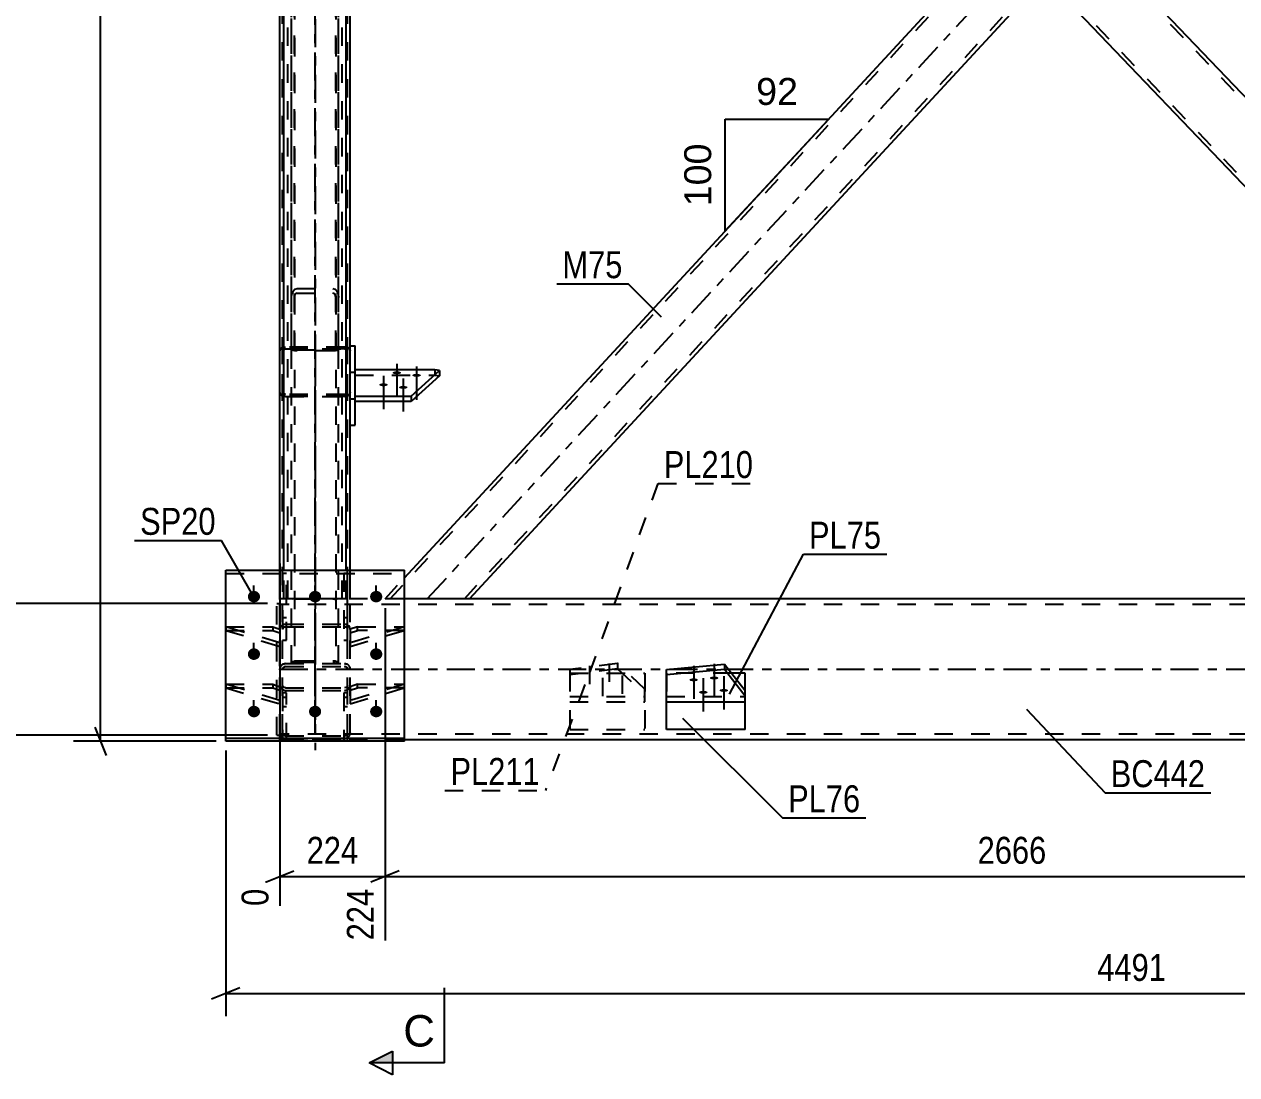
# Model space of a CAD drawing. Header units: millimetres. Extents: x 0 to 1189, y 0 to 841.
# Drawn here: x 138.3 to 267.2, y 274.3 to 386 of the extents above; entities that cross this region are included whole.
import ezdxf

# ---------------------------------------------------------------- set-up
doc = ezdxf.new("R2010")
doc.units = ezdxf.units.MM
doc.linetypes.add('DXK_LINE_DOT2', pattern=[3.9198, 1.9599, -1.9599])
doc.linetypes.add('DXK_LINE_DOT3', pattern=[5.9187, 2.979, -0.9799, 0.9799, -0.9799])
doc.styles.add('Arial', font='arial.ttf', dxfattribs={"height": 0.2})
doc.styles.add('Arial Narrow', font='ARIALN.TTF', dxfattribs={"height": 0.2})

# ---------------------------------------------------------------- blocks, each defined once
blk = doc.blocks.new('Bolt-348435271-1713 - 1689')
at = {"linetype": 'Continuous'}
for points in [[(209.44, 316.45), (209.53, 316.45), (209.62, 316.44), (209.7, 316.42), (209.77, 316.4), (209.83, 316.37), (209.86, 316.34), (209.88, 316.31), (209.88, 316.28), (209.86, 316.25), (209.83, 316.22), (209.77, 316.19), (209.7, 316.17), (209.62, 316.16), (209.53, 316.15), (209.44, 316.14), (209.34, 316.15), (209.25, 316.16), (209.17, 316.17), (209.1, 316.19), (209.05, 316.22), (209.01, 316.25), (208.99, 316.28), (208.99, 316.31), (209.01, 316.34), (209.05, 316.37), (209.1, 316.4), (209.17, 316.42), (209.25, 316.44), (209.34, 316.45)], [(211.61, 316.65), (211.7, 316.64), (211.79, 316.63), (211.87, 316.62), (211.94, 316.6), (212, 316.57), (212.04, 316.54), (212.06, 316.51), (212.06, 316.48), (212.04, 316.45), (212, 316.42), (211.94, 316.39), (211.87, 316.37), (211.79, 316.35), (211.7, 316.34), (211.61, 316.34), (211.52, 316.34), (211.43, 316.35), (211.35, 316.37), (211.28, 316.39), (211.22, 316.42), (211.18, 316.45), (211.16, 316.48), (211.16, 316.51), (211.18, 316.54), (211.22, 316.57), (211.28, 316.6), (211.35, 316.62), (211.43, 316.63), (211.52, 316.64)], [(210.46, 315.13), (210.56, 315.12), (210.65, 315.11), (210.73, 315.1), (210.8, 315.08), (210.85, 315.05), (210.89, 315.02), (210.91, 314.99), (210.91, 314.96), (210.89, 314.93), (210.85, 314.9), (210.8, 314.87), (210.73, 314.85), (210.65, 314.83), (210.56, 314.82), (210.46, 314.82), (210.37, 314.82), (210.28, 314.83), (210.2, 314.85), (210.13, 314.87), (210.07, 314.9), (210.04, 314.93), (210.02, 314.96), (210.02, 314.99), (210.04, 315.02), (210.07, 315.05), (210.13, 315.08), (210.2, 315.1), (210.28, 315.11), (210.37, 315.12)], [(212.64, 315.33), (212.73, 315.32), (212.82, 315.31), (212.9, 315.3), (212.97, 315.28), (213.03, 315.25), (213.07, 315.22), (213.09, 315.19), (213.09, 315.16), (213.07, 315.12), (213.03, 315.1), (212.97, 315.07), (212.9, 315.05), (212.82, 315.03), (212.73, 315.02), (212.64, 315.02), (212.54, 315.02), (212.46, 315.03), (212.37, 315.05), (212.3, 315.07), (212.25, 315.1), (212.21, 315.12), (212.19, 315.16), (212.19, 315.19), (212.21, 315.22), (212.25, 315.25), (212.3, 315.28), (212.37, 315.3), (212.46, 315.31), (212.54, 315.32)]]:
    blk.add_hatch(color=1, dxfattribs=at).paths.add_polyline_path(points)
at = {"color": 1, "linetype": 'Continuous'}
for p, q in [((209.44, 317.8), (209.44, 314.28)), ((211.61, 318), (211.61, 314.47)), ((210.46, 316.48), (210.46, 312.95)), ((212.64, 316.68), (212.64, 313.15))]:
    blk.add_line(p, q, dxfattribs=at)
blk = doc.blocks.new('Part-348435271-2018 - 1689')
at = {"color": 2, "linetype": 'Continuous'}
for p, q in [((206.55, 317.39), (212.72, 317.96)), ((212.72, 317.39), (206.55, 316.83)), ((206.55, 313.96), (206.55, 317.39)), ((212.72, 317.96), (214.91, 315.15)), ((212.72, 317.96), (212.72, 317.39)), ((214.91, 314.58), (212.72, 317.39)), ((214.91, 313.96), (214.91, 315.15)), ((206.55, 313.96), (214.91, 313.96))]:
    blk.add_line(p, q, dxfattribs=at)
at = {"color": 7, "linetype": 'DXK_LINE_DOT2'}
blk.add_line((206.55, 314.52), (214.91, 314.52), dxfattribs=at)
blk = doc.blocks.new('Part-348435271-1697 - 1689')
at = {"color": 7, "linetype": 'DXK_LINE_DOT3'}
blk.add_line((169.18, 516.77), (169.18, 308.81), dxfattribs=at)
at = {"color": 7, "linetype": 'DXK_LINE_DOT2'}
for p, q in [((166.68, 318.02), (166.68, 509.99)), ((166.98, 509.99), (166.98, 318.02)), ((171.38, 509.99), (171.38, 318.02)), ((171.68, 318.02), (171.68, 509.99)), ((166.73, 324.89), (166.68, 324.85)), ((166.82, 324.92), (166.73, 324.89)), ((171.54, 324.92), (166.82, 324.92)), ((167.01, 324.87), (167.07, 324.89)), ((167.07, 324.89), (167.17, 324.9)), ((167.17, 324.9), (167.28, 324.91)), ((167.28, 324.91), (171.08, 324.91)), ((171.08, 324.91), (171.2, 324.9)), ((171.2, 324.9), (171.3, 324.89)), ((171.3, 324.89), (171.36, 324.87)), ((171.64, 324.89), (171.54, 324.92)), ((171.68, 324.85), (171.64, 324.89)), ((166.98, 324.85), (167.01, 324.87)), ((171.36, 324.87), (171.38, 324.85)), ((166.68, 318.03), (166.73, 318.15)), ((166.98, 318.02), (166.68, 318.02)), ((166.73, 318.15), (166.86, 318.24)), ((166.86, 318.24), (167.05, 318.31)), ((167.01, 318.09), (166.98, 318.03)), ((167.07, 318.14), (167.01, 318.09)), ((167.05, 318.31), (167.28, 318.33)), ((167.17, 318.17), (167.07, 318.14)), ((167.28, 318.18), (167.17, 318.17)), ((167.28, 318.33), (171.08, 318.33)), ((167.28, 318.18), (171.08, 318.18)), ((171.08, 318.33), (171.31, 318.31)), ((171.2, 318.17), (171.08, 318.18)), ((171.3, 318.14), (171.2, 318.17)), ((171.36, 318.09), (171.3, 318.14)), ((171.31, 318.31), (171.51, 318.24)), ((171.38, 318.03), (171.36, 318.09)), ((171.38, 318.02), (171.68, 318.02)), ((171.51, 318.24), (171.64, 318.15)), ((171.64, 318.15), (171.68, 318.03))]:
    blk.add_line(p, q, dxfattribs=at)
blk = doc.blocks.new('Part-348435271-1696 - 1689')
at = {"color": 7, "linetype": 'DXK_LINE_DOT2'}
for p, q in [((166.86, 413.9), (166.73, 413.71)), ((167.05, 414.03), (166.86, 413.9)), ((167.28, 414.07), (167.05, 414.03)), ((167.28, 414.07), (171.08, 414.07)), ((171.31, 414.03), (171.08, 414.07)), ((171.51, 413.9), (171.31, 414.03)), ((171.64, 413.71), (171.51, 413.9)), ((166.73, 413.71), (166.68, 413.48)), ((166.68, 351.49), (166.68, 413.48)), ((166.98, 413.48), (167.01, 413.59)), ((166.98, 351.49), (166.98, 413.48)), ((167.01, 413.59), (167.07, 413.69)), ((167.07, 413.69), (167.17, 413.75)), ((167.17, 413.75), (167.28, 413.78)), ((167.28, 413.78), (171.08, 413.78)), ((171.08, 413.78), (171.2, 413.75)), ((171.2, 413.75), (171.3, 413.69)), ((171.3, 413.69), (171.36, 413.59)), ((171.36, 413.59), (171.38, 413.48)), ((171.38, 351.49), (171.38, 413.48)), ((171.68, 413.48), (171.64, 413.71)), ((171.68, 351.49), (171.68, 413.48)), ((166.68, 409.71), (166.73, 409.49)), ((166.73, 409.49), (166.86, 409.29)), ((166.86, 409.29), (167.05, 409.16)), ((167.01, 409.6), (166.98, 409.71)), ((167.07, 409.5), (167.01, 409.6)), ((167.05, 409.16), (167.28, 409.12)), ((167.17, 409.44), (167.07, 409.5)), ((167.28, 409.42), (167.17, 409.44)), ((167.28, 409.42), (171.08, 409.42)), ((167.28, 409.12), (171.08, 409.12)), ((171.2, 409.44), (171.08, 409.42)), ((171.08, 409.12), (171.31, 409.16)), ((171.3, 409.5), (171.2, 409.44)), ((171.36, 409.6), (171.3, 409.5)), ((171.31, 409.16), (171.51, 409.29)), ((171.38, 409.71), (171.36, 409.6)), ((171.51, 409.29), (171.64, 409.49)), ((171.64, 409.49), (171.68, 409.71)), ((166.68, 356.94), (166.73, 357.31)), ((167.01, 357.13), (166.98, 356.94)), ((167.05, 357.84), (167.28, 357.92)), ((167.28, 357.43), (167.17, 357.39)), ((167.28, 357.92), (171.08, 357.92)), ((167.28, 357.43), (171.08, 357.43)), ((171.08, 357.92), (171.31, 357.84)), ((171.2, 357.39), (171.08, 357.43)), ((171.38, 356.94), (171.36, 357.13)), ((171.64, 357.31), (171.68, 356.94)), ((166.68, 351.69), (166.98, 351.69)), ((166.73, 351.4), (166.68, 351.49)), ((166.86, 351.33), (166.73, 351.4)), ((167.05, 351.29), (166.86, 351.33)), ((166.98, 351.49), (167.01, 351.45)), ((167.01, 351.45), (167.07, 351.41)), ((167.28, 351.27), (167.05, 351.29)), ((167.07, 351.41), (167.17, 351.39)), ((167.17, 351.39), (167.28, 351.38)), ((167.28, 351.38), (171.08, 351.38)), ((171.08, 351.27), (167.28, 351.27)), ((171.08, 351.38), (171.2, 351.39)), ((171.31, 351.29), (171.08, 351.27)), ((171.2, 351.39), (171.3, 351.41)), ((171.3, 351.41), (171.36, 351.45)), ((171.51, 351.33), (171.31, 351.29)), ((171.36, 351.45), (171.38, 351.49)), ((171.38, 351.69), (171.68, 351.69)), ((171.64, 351.4), (171.51, 351.33)), ((171.68, 351.49), (171.64, 351.4))]:
    blk.add_line(p, q, dxfattribs=at)
for centre, radius, start, end in [((167.6, 357.14), 0.892, 128.0569, 168.6638), ((167.44, 357.04), 0.446, 128.0569, 168.6638), ((170.92, 357.04), 0.446, 11.3362, 51.9431), ((170.76, 357.14), 0.892, 11.3362, 51.9431)]:
    blk.add_arc(centre, radius, start, end, dxfattribs=at)
blk = doc.blocks.new('Part-348435271-2019 - 1689')
at = {"color": 7, "linetype": 'DXK_LINE_DOT2'}
for p, q in [((201.35, 318.04), (196.26, 317.39)), ((201.35, 317.48), (196.26, 316.83)), ((196.26, 317.39), (196.26, 313.96)), ((204.25, 315.31), (201.35, 318.04)), ((201.35, 318.04), (201.35, 317.48)), ((201.35, 317.48), (204.25, 314.75)), ((204.25, 313.96), (204.25, 315.31)), ((196.26, 314.52), (204.25, 314.52)), ((196.26, 313.96), (204.25, 313.96))]:
    blk.add_line(p, q, dxfattribs=at)
blk = doc.blocks.new('Part-348435271-1700 - 1689')
at = {"color": 7, "linetype": 'DXK_LINE_DOT2'}
for p, q in [((165.73, 346.86), (165.73, 519.84)), ((172.63, 346.86), (172.63, 519.84)), ((165.43, 346.86), (165.43, 351.27)), ((165.73, 351.27), (165.76, 351.35)), ((165.76, 351.35), (165.82, 351.42)), ((165.82, 351.42), (165.92, 351.46)), ((165.88, 351.67), (166.03, 351.69)), ((165.92, 351.46), (166.03, 351.48)), ((172.33, 351.69), (166.03, 351.69)), ((172.33, 351.48), (166.03, 351.48)), ((172.48, 351.67), (172.33, 351.69)), ((172.33, 351.48), (172.45, 351.46)), ((172.45, 351.46), (172.55, 351.42)), ((172.55, 351.42), (172.61, 351.35)), ((172.61, 351.35), (172.63, 351.27)), ((172.93, 346.86), (172.93, 351.27)), ((165.43, 346.86), (165.48, 346.7)), ((165.76, 346.78), (165.73, 346.86)), ((172.61, 346.78), (172.63, 346.86)), ((172.89, 346.7), (172.93, 346.86)), ((165.48, 346.7), (165.61, 346.56)), ((165.61, 346.56), (165.8, 346.47)), ((165.82, 346.71), (165.76, 346.78)), ((165.8, 346.47), (166.03, 346.44)), ((165.92, 346.66), (165.82, 346.71)), ((166.03, 346.65), (165.92, 346.66)), ((172.33, 346.65), (166.03, 346.65)), ((172.33, 346.44), (166.03, 346.44)), ((172.45, 346.66), (172.33, 346.65)), ((172.33, 346.44), (172.56, 346.47)), ((172.55, 346.71), (172.45, 346.66)), ((172.55, 346.71), (172.56, 346.73)), ((172.56, 346.73), (172.61, 346.78)), ((172.56, 346.47), (172.76, 346.56)), ((172.76, 346.56), (172.89, 346.7))]:
    blk.add_line(p, q, dxfattribs=at)
at = {"color": 2, "linetype": 'Continuous'}
for p, q in [((165.43, 351.27), (165.43, 469.42)), ((172.93, 351.27), (172.93, 468.22)), ((165.48, 351.43), (165.43, 351.27)), ((165.61, 351.57), (165.48, 351.43)), ((165.8, 351.66), (165.61, 351.57)), ((165.8, 351.66), (165.88, 351.67)), ((172.56, 351.66), (172.48, 351.67)), ((172.76, 351.57), (172.56, 351.66)), ((172.89, 351.43), (172.76, 351.57)), ((172.93, 351.27), (172.89, 351.43))]:
    blk.add_line(p, q, dxfattribs=at)
blk = doc.blocks.new('Part-348435271-1907 - 1689')
at = {"color": 7, "linetype": 'DXK_LINE_DOT2'}
for p, q in [((213.46, 317.01), (206.55, 317.01)), ((206.55, 317.01), (206.55, 313.96)), ((214.91, 313.96), (214.91, 315.15))]:
    blk.add_line(p, q, dxfattribs=at)
at = {"color": 2, "linetype": 'Continuous'}
for p, q in [((214.91, 317.01), (213.46, 317.01)), ((214.91, 315.15), (214.91, 317.01)), ((206.55, 311.01), (206.55, 313.96)), ((214.91, 311.01), (214.91, 313.96)), ((214.91, 311.01), (206.55, 311.01))]:
    blk.add_line(p, q, dxfattribs=at)
blk = doc.blocks.new('Part-348435271-1716 - 1689')
at = {"color": 7, "linetype": 'DXK_LINE_DOT2'}
for p, q in [((173.68, 315.83), (172.93, 315.57)), ((178.68, 315.83), (172.93, 314.12)), ((172.93, 315.57), (172.93, 313.74)), ((172.93, 315.2), (173.68, 315.45)), ((172.93, 313.74), (178.68, 315.45)), ((173.68, 315.45), (173.68, 315.83)), ((173.68, 315.83), (178.68, 315.83)), ((178.68, 315.45), (173.68, 315.45)), ((178.68, 315.45), (178.68, 315.83))]:
    blk.add_line(p, q, dxfattribs=at)
blk = doc.blocks.new('Part-348435271-1717 - 1689')
at = {"color": 7, "linetype": 'DXK_LINE_DOT2'}
for p, q in [((165.43, 314.12), (159.68, 315.83)), ((159.68, 315.83), (164.68, 315.83)), ((159.68, 315.83), (159.68, 315.45)), ((159.68, 315.45), (165.43, 313.74)), ((159.68, 315.45), (164.68, 315.45)), ((164.68, 315.83), (165.43, 315.57)), ((164.68, 315.83), (164.68, 315.45)), ((164.68, 315.45), (165.43, 315.2)), ((165.43, 315.57), (165.43, 313.74))]:
    blk.add_line(p, q, dxfattribs=at)
blk = doc.blocks.new('Part-348435271-1732 - 1689')
at = {"color": 7, "linetype": 'DXK_LINE_DOT2'}
for p, q in [((165.43, 320.23), (159.68, 321.94)), ((159.68, 321.94), (164.68, 321.94)), ((159.68, 321.94), (159.68, 321.56)), ((159.68, 321.56), (165.43, 319.85)), ((159.68, 321.56), (164.68, 321.56)), ((164.68, 321.94), (165.43, 321.68)), ((164.68, 321.94), (164.68, 321.56)), ((164.68, 321.56), (165.43, 321.31)), ((165.43, 321.68), (165.43, 319.85))]:
    blk.add_line(p, q, dxfattribs=at)
blk = doc.blocks.new('Part-348435271-1737 - 1689')
at = {"color": 7, "linetype": 'DXK_LINE_DOT2'}
for p, q in [((173.68, 321.94), (172.93, 321.68)), ((178.68, 321.94), (172.93, 320.23)), ((172.93, 321.68), (172.93, 319.85)), ((172.93, 321.31), (173.68, 321.56)), ((172.93, 319.85), (178.68, 321.56)), ((173.68, 321.56), (173.68, 321.94)), ((173.68, 321.94), (178.68, 321.94)), ((178.68, 321.56), (173.68, 321.56)), ((178.68, 321.56), (178.68, 321.94))]:
    blk.add_line(p, q, dxfattribs=at)
blk = doc.blocks.new('Part-348435271-1742 - 1689')
at = {"color": 7, "linetype": 'DXK_LINE_DOT2'}
for p, q in [((165.73, 327.62), (165.73, 320.51)), ((166.13, 327.62), (165.73, 327.62)), ((166.13, 320.51), (166.13, 327.62)), ((165.73, 322.92), (166.13, 322.92)), ((165.73, 321.96), (166.13, 321.96)), ((165.73, 320.51), (166.13, 320.51))]:
    blk.add_line(p, q, dxfattribs=at)
blk = doc.blocks.new('Part-348435271-1743 - 1689')
at = {"color": 7, "linetype": 'DXK_LINE_DOT2'}
for p, q in [((172.23, 327.62), (172.23, 320.51)), ((172.63, 327.62), (172.23, 327.62)), ((172.63, 320.51), (172.63, 327.62)), ((172.23, 322.92), (172.63, 322.92)), ((172.23, 321.96), (172.63, 321.96)), ((172.23, 320.51), (172.63, 320.51))]:
    blk.add_line(p, q, dxfattribs=at)
blk = doc.blocks.new('Part-348435271-1748 - 1689')
at = {"color": 7, "linetype": 'DXK_LINE_DOT2'}
for p, q in [((166.13, 314.92), (165.73, 314.92)), ((165.73, 314.92), (165.73, 309.77)), ((166.13, 309.77), (166.13, 314.92)), ((165.73, 314.47), (166.13, 314.47)), ((165.73, 313.46), (166.13, 313.46))]:
    blk.add_line(p, q, dxfattribs=at)
at = {"color": 2, "linetype": 'Continuous'}
blk.add_line((166.13, 309.77), (165.73, 309.77), dxfattribs=at)
blk = doc.blocks.new('Part-348435271-1749 - 1689')
at = {"color": 7, "linetype": 'DXK_LINE_DOT2'}
for p, q in [((172.63, 314.92), (172.23, 314.92)), ((172.23, 314.92), (172.23, 309.77)), ((172.63, 309.77), (172.63, 314.92)), ((172.23, 314.47), (172.63, 314.47)), ((172.23, 313.46), (172.63, 313.46))]:
    blk.add_line(p, q, dxfattribs=at)
at = {"color": 2, "linetype": 'Continuous'}
blk.add_line((172.63, 309.77), (172.23, 309.77), dxfattribs=at)
blk = doc.blocks.new('Part-348435271-1810 - 1689')
at = {"color": 2, "linetype": 'Continuous'}
for p, q in [((159.68, 327.97), (178.68, 327.97)), ((159.68, 309.77), (159.68, 327.97)), ((178.68, 310.11), (178.68, 327.97)), ((159.68, 310.11), (178.68, 310.11)), ((178.68, 309.77), (159.68, 309.77)), ((178.68, 309.77), (178.68, 310.11))]:
    blk.add_line(p, q, dxfattribs=at)
at = {"color": 7, "linetype": 'DXK_LINE_DOT2'}
blk.add_line((159.68, 327.62), (178.68, 327.62), dxfattribs=at)
blk = doc.blocks.new('Bolt-348435271-2008 - 1689')
at = {"linetype": 'Continuous'}
for points in [[(162.68, 324.54), (162.55, 324.55), (162.42, 324.59), (162.3, 324.65), (162.2, 324.74), (162.12, 324.84), (162.07, 324.96), (162.04, 325.08), (162.04, 325.21), (162.07, 325.33), (162.12, 325.45), (162.2, 325.55), (162.3, 325.64), (162.42, 325.7), (162.55, 325.74), (162.68, 325.76), (162.82, 325.74), (162.95, 325.7), (163.07, 325.64), (163.17, 325.55), (163.25, 325.45), (163.3, 325.33), (163.33, 325.21), (163.33, 325.08), (163.3, 324.96), (163.25, 324.84), (163.17, 324.74), (163.07, 324.65), (162.95, 324.59), (162.82, 324.55)], [(169.18, 324.54), (169.05, 324.55), (168.92, 324.59), (168.8, 324.65), (168.7, 324.74), (168.62, 324.84), (168.57, 324.96), (168.54, 325.08), (168.54, 325.21), (168.57, 325.33), (168.62, 325.45), (168.7, 325.55), (168.8, 325.64), (168.92, 325.7), (169.05, 325.74), (169.18, 325.76), (169.32, 325.74), (169.45, 325.7), (169.57, 325.64), (169.67, 325.55), (169.75, 325.45), (169.8, 325.33), (169.83, 325.21), (169.83, 325.08), (169.8, 324.96), (169.75, 324.84), (169.67, 324.74), (169.57, 324.65), (169.45, 324.59), (169.32, 324.55)], [(175.68, 324.54), (175.55, 324.55), (175.42, 324.59), (175.3, 324.65), (175.2, 324.74), (175.12, 324.84), (175.07, 324.96), (175.04, 325.08), (175.04, 325.21), (175.07, 325.33), (175.12, 325.45), (175.2, 325.55), (175.3, 325.64), (175.42, 325.7), (175.55, 325.74), (175.68, 325.76), (175.82, 325.74), (175.95, 325.7), (176.07, 325.64), (176.17, 325.55), (176.25, 325.45), (176.3, 325.33), (176.33, 325.21), (176.33, 325.08), (176.3, 324.96), (176.25, 324.84), (176.17, 324.74), (176.07, 324.65), (175.95, 324.59), (175.82, 324.55)], [(162.68, 318.43), (162.55, 318.44), (162.42, 318.48), (162.3, 318.54), (162.2, 318.63), (162.12, 318.73), (162.07, 318.85), (162.04, 318.97), (162.04, 319.1), (162.07, 319.23), (162.12, 319.34), (162.2, 319.45), (162.3, 319.53), (162.42, 319.6), (162.55, 319.64), (162.68, 319.65), (162.82, 319.64), (162.95, 319.6), (163.07, 319.53), (163.17, 319.45), (163.25, 319.34), (163.3, 319.23), (163.33, 319.1), (163.33, 318.97), (163.3, 318.85), (163.25, 318.73), (163.17, 318.63), (163.07, 318.54), (162.95, 318.48), (162.82, 318.44)], [(175.68, 318.43), (175.55, 318.44), (175.42, 318.48), (175.3, 318.54), (175.2, 318.63), (175.12, 318.73), (175.07, 318.85), (175.04, 318.97), (175.04, 319.1), (175.07, 319.23), (175.12, 319.34), (175.2, 319.45), (175.3, 319.53), (175.42, 319.6), (175.55, 319.64), (175.68, 319.65), (175.82, 319.64), (175.95, 319.6), (176.07, 319.53), (176.17, 319.45), (176.25, 319.34), (176.3, 319.23), (176.33, 319.1), (176.33, 318.97), (176.3, 318.85), (176.25, 318.73), (176.17, 318.63), (176.07, 318.54), (175.95, 318.48), (175.82, 318.44)], [(162.68, 312.32), (162.55, 312.33), (162.42, 312.37), (162.3, 312.44), (162.2, 312.52), (162.12, 312.62), (162.07, 312.74), (162.04, 312.87), (162.04, 312.99), (162.07, 313.12), (162.12, 313.24), (162.2, 313.34), (162.3, 313.42), (162.42, 313.49), (162.55, 313.53), (162.68, 313.54), (162.82, 313.53), (162.95, 313.49), (163.07, 313.42), (163.17, 313.34), (163.25, 313.24), (163.3, 313.12), (163.33, 312.99), (163.33, 312.87), (163.3, 312.74), (163.25, 312.62), (163.17, 312.52), (163.07, 312.44), (162.95, 312.37), (162.82, 312.33)], [(169.18, 312.32), (169.05, 312.33), (168.92, 312.37), (168.8, 312.44), (168.7, 312.52), (168.62, 312.62), (168.57, 312.74), (168.54, 312.87), (168.54, 312.99), (168.57, 313.12), (168.62, 313.24), (168.7, 313.34), (168.8, 313.42), (168.92, 313.49), (169.05, 313.53), (169.18, 313.54), (169.32, 313.53), (169.45, 313.49), (169.57, 313.42), (169.67, 313.34), (169.75, 313.24), (169.8, 313.12), (169.83, 312.99), (169.83, 312.87), (169.8, 312.74), (169.75, 312.62), (169.67, 312.52), (169.57, 312.44), (169.45, 312.37), (169.32, 312.33)], [(175.68, 312.32), (175.55, 312.33), (175.42, 312.37), (175.3, 312.44), (175.2, 312.52), (175.12, 312.62), (175.07, 312.74), (175.04, 312.87), (175.04, 312.99), (175.07, 313.12), (175.12, 313.24), (175.2, 313.34), (175.3, 313.42), (175.42, 313.49), (175.55, 313.53), (175.68, 313.54), (175.82, 313.53), (175.95, 313.49), (176.07, 313.42), (176.17, 313.34), (176.25, 313.24), (176.3, 313.12), (176.33, 312.99), (176.33, 312.87), (176.3, 312.74), (176.25, 312.62), (176.17, 312.52), (176.07, 312.44), (175.95, 312.37), (175.82, 312.33)]]:
    blk.add_hatch(color=1, dxfattribs=at).paths.add_polyline_path(points)
at = {"color": 1, "linetype": 'Continuous'}
for p, q in [((162.68, 324.55), (162.68, 326.34)), ((169.18, 324.55), (169.18, 326.34)), ((175.68, 324.55), (175.68, 326.34)), ((162.68, 318.44), (162.68, 320.24)), ((175.68, 318.44), (175.68, 320.24)), ((162.68, 312.33), (162.68, 314.13)), ((169.18, 312.33), (169.18, 314.13)), ((175.68, 312.33), (175.68, 314.13))]:
    blk.add_line(p, q, dxfattribs=at)
blk = doc.blocks.new('Part-348435271-1835 - 1689')
at = {"color": 7, "linetype": 'DXK_LINE_DOT2'}
for p, q in [((177.17, 324.92), (310.8, 469.42)), ((185.07, 324.92), (318.39, 469.08)), ((176.63, 324.92), (178.68, 327.15)), ((185.62, 324.92), (176.63, 324.92))]:
    blk.add_line(p, q, dxfattribs=at)
at = {"color": 7, "linetype": 'DXK_LINE_DOT3'}
blk.add_line((181.12, 324.92), (314.75, 469.42), dxfattribs=at)
at = {"color": 2, "linetype": 'Continuous'}
for p, q in [((178.68, 327.15), (242.18, 395.8)), ((185.62, 324.92), (246.75, 391.03))]:
    blk.add_line(p, q, dxfattribs=at)
blk = doc.blocks.new('Part-348435271-1861 - 1689')
at = {"color": 7, "linetype": 'DXK_LINE_DOT3'}
blk.add_line((169.18, 314.92), (169.18, 486.92), dxfattribs=at)
at = {"color": 2, "linetype": 'Continuous'}
for p, q in [((165.88, 327.97), (165.88, 469.42)), ((172.48, 327.97), (172.48, 468.7))]:
    blk.add_line(p, q, dxfattribs=at)
at = {"color": 7, "linetype": 'DXK_LINE_DOT2'}
for p, q in [((166.28, 324.92), (166.28, 469.42)), ((172.08, 324.92), (172.08, 469.42)), ((165.88, 324.92), (165.88, 327.97)), ((172.48, 324.92), (172.48, 327.97)), ((172.48, 324.92), (165.88, 324.92))]:
    blk.add_line(p, q, dxfattribs=at)
blk = doc.blocks.new('Part-348435271-1868 - 1689')
at = {"color": 7, "linetype": 'DXK_LINE_DOT2'}
for p, q in [((165.48, 321.87), (165.43, 321.66)), ((165.43, 310.68), (165.43, 321.66)), ((165.61, 322.05), (165.48, 321.87)), ((165.8, 322.18), (165.61, 322.05)), ((165.73, 321.66), (165.76, 321.76)), ((165.73, 310.68), (165.73, 321.66)), ((165.76, 321.76), (165.82, 321.86)), ((166.03, 322.22), (165.8, 322.18)), ((165.82, 321.86), (165.92, 321.92)), ((165.92, 321.92), (166.03, 321.94)), ((166.03, 322.22), (172.33, 322.22)), ((166.03, 321.94), (172.33, 321.94)), ((172.56, 322.18), (172.33, 322.22)), ((172.33, 321.94), (172.45, 321.92)), ((172.45, 321.92), (172.55, 321.86)), ((172.55, 321.86), (172.61, 321.76)), ((172.76, 322.05), (172.56, 322.18)), ((172.61, 321.76), (172.63, 321.66)), ((172.63, 310.68), (172.63, 321.66)), ((172.89, 321.87), (172.76, 322.05)), ((172.93, 321.66), (172.89, 321.87)), ((172.93, 310.68), (172.93, 321.66)), ((165.43, 317.38), (165.48, 317.63)), ((165.76, 317.51), (165.73, 317.38)), ((165.82, 317.61), (165.76, 317.51)), ((165.8, 317.97), (166.03, 318.02)), ((165.92, 317.68), (165.82, 317.61)), ((166.03, 317.7), (165.92, 317.68)), ((166.03, 318.02), (172.33, 318.02)), ((166.03, 317.7), (172.33, 317.7)), ((172.33, 318.02), (172.56, 317.97)), ((172.45, 317.68), (172.33, 317.7)), ((172.55, 317.61), (172.45, 317.68)), ((172.61, 317.51), (172.55, 317.61)), ((172.63, 317.38), (172.61, 317.51)), ((172.89, 317.63), (172.93, 317.38)), ((165.43, 315.74), (165.48, 315.52)), ((165.48, 315.52), (165.61, 315.34)), ((165.61, 315.34), (165.8, 315.22)), ((165.76, 315.63), (165.73, 315.74)), ((165.82, 315.54), (165.76, 315.63)), ((165.8, 315.22), (166.03, 315.17)), ((165.92, 315.48), (165.82, 315.54)), ((166.03, 315.45), (165.92, 315.48)), ((166.03, 315.45), (172.33, 315.45)), ((166.03, 315.17), (172.33, 315.17)), ((172.45, 315.48), (172.33, 315.45)), ((172.33, 315.17), (172.56, 315.22)), ((172.55, 315.54), (172.45, 315.48)), ((172.61, 315.63), (172.55, 315.54)), ((172.56, 315.22), (172.76, 315.34)), ((172.63, 315.74), (172.61, 315.63)), ((172.76, 315.34), (172.89, 315.52)), ((172.89, 315.52), (172.93, 315.74)), ((165.48, 310.44), (165.43, 310.68)), ((165.73, 310.68), (165.76, 310.56)), ((165.76, 310.56), (165.82, 310.45)), ((166.03, 310.04), (165.8, 310.09)), ((165.82, 310.45), (165.92, 310.39)), ((165.92, 310.39), (166.03, 310.36)), ((166.03, 310.36), (172.33, 310.36)), ((172.33, 310.04), (166.03, 310.04)), ((172.33, 310.36), (172.45, 310.39)), ((172.56, 310.09), (172.33, 310.04)), ((172.45, 310.39), (172.55, 310.45)), ((172.55, 310.45), (172.61, 310.56)), ((172.61, 310.56), (172.63, 310.68)), ((172.93, 310.68), (172.89, 310.44))]:
    blk.add_line(p, q, dxfattribs=at)
at = {"color": 7, "linetype": 'DXK_LINE_DOT3'}
blk.add_line((169.18, 310.61), (169.18, 322.12), dxfattribs=at)
at = {"color": 7, "linetype": 'DXK_LINE_DOT2'}
for centre, start, end in [((166.06, 317.41), 114.32, 159.2417), ((172.31, 317.41), 20.7583, 65.68), ((166.06, 310.66), 200.7583, 245.68), ((172.31, 310.66), 294.32, 339.2417)]:
    blk.add_arc(centre, 0.621, start, end, dxfattribs=at)
blk = doc.blocks.new('Part-348435271-1883 - 1689')
at = {"color": 2, "linetype": 'Continuous'}
for p, q in [((247.29, 391.61), (251.24, 395.88)), ((318.39, 325.65), (251.24, 395.88)), ((246.75, 391.03), (247.29, 391.61)), ((309.95, 324.92), (246.75, 391.03)), ((318.39, 325.31), (318.39, 325.65)), ((318.4, 324.92), (318.39, 325.31))]:
    blk.add_line(p, q, dxfattribs=at)
at = {"color": 7, "linetype": 'DXK_LINE_DOT2'}
for p, q in [((318.39, 325.07), (250.96, 395.59)), ((246.79, 391.07), (247.29, 391.61)), ((247.02, 391.32), (247.04, 391.34)), ((310.5, 324.92), (247.02, 391.32)), ((318.4, 324.92), (309.95, 324.92)), ((318.39, 324.92), (318.39, 325.07))]:
    blk.add_line(p, q, dxfattribs=at)
blk = doc.blocks.new('Bolt-348435271-1965 - 1689')
at = {"color": 1, "linetype": 'DXK_LINE_DOT2'}
for p, q in [((198.36, 317.79), (198.36, 314.27)), ((200.47, 318.05), (200.47, 314.53)), ((199.73, 316.51), (199.73, 312.98)), ((201.84, 316.77), (201.84, 313.24))]:
    blk.add_line(p, q, dxfattribs=at)
blk = doc.blocks.new('Part-348435271-1901 - 1689')
at = {"color": 7, "linetype": 'DXK_LINE_DOT3'}
blk.add_line((169.18, 352.48), (169.18, 310.61), dxfattribs=at)
at = {"color": 2, "linetype": 'Continuous'}
for p, q in [((165.43, 351.27), (165.48, 351.43)), ((165.43, 327.97), (165.43, 351.27)), ((165.48, 351.43), (165.61, 351.57)), ((165.61, 351.57), (165.8, 351.66)), ((165.8, 351.66), (165.88, 351.67)), ((172.56, 351.66), (172.48, 351.67)), ((172.56, 351.66), (172.76, 351.57)), ((172.76, 351.57), (172.89, 351.43)), ((172.89, 351.43), (172.93, 351.27)), ((172.93, 327.97), (172.93, 351.27))]:
    blk.add_line(p, q, dxfattribs=at)
at = {"color": 7, "linetype": 'DXK_LINE_DOT2'}
for p, q in [((165.76, 351.35), (165.73, 351.27)), ((165.73, 310.68), (165.73, 351.27)), ((165.82, 351.42), (165.76, 351.35)), ((165.92, 351.46), (165.82, 351.42)), ((165.88, 351.67), (166.03, 351.69)), ((166.03, 351.48), (165.92, 351.46)), ((172.33, 351.69), (166.03, 351.69)), ((166.03, 351.48), (172.33, 351.48)), ((172.48, 351.67), (172.33, 351.69)), ((172.45, 351.46), (172.33, 351.48)), ((172.55, 351.42), (172.45, 351.46)), ((172.61, 351.35), (172.55, 351.42)), ((172.63, 351.27), (172.61, 351.35)), ((172.63, 310.68), (172.63, 351.27)), ((165.48, 346.7), (165.43, 346.86)), ((165.73, 346.86), (165.76, 346.78)), ((172.61, 346.78), (172.63, 346.86)), ((172.93, 346.86), (172.89, 346.7)), ((165.61, 346.56), (165.48, 346.7)), ((165.8, 346.47), (165.61, 346.56)), ((165.76, 346.78), (165.82, 346.71)), ((166.03, 346.44), (165.8, 346.47)), ((165.82, 346.71), (165.92, 346.66)), ((165.92, 346.66), (166.03, 346.65)), ((172.33, 346.65), (166.03, 346.65)), ((166.03, 346.44), (172.33, 346.44)), ((172.33, 346.65), (172.45, 346.66)), ((172.56, 346.47), (172.33, 346.44)), ((172.45, 346.66), (172.55, 346.71)), ((172.55, 346.71), (172.56, 346.73)), ((172.56, 346.73), (172.61, 346.78)), ((172.76, 346.56), (172.56, 346.47)), ((172.89, 346.7), (172.76, 346.56)), ((165.43, 324.83), (165.43, 327.97)), ((165.43, 310.68), (165.43, 327.97)), ((172.93, 324.83), (172.93, 327.97)), ((172.93, 310.68), (172.93, 327.97)), ((165.48, 317.63), (165.43, 317.38)), ((165.73, 317.38), (165.76, 317.51)), ((165.76, 317.51), (165.82, 317.61)), ((166.03, 318.02), (165.8, 317.97)), ((165.82, 317.61), (165.92, 317.68)), ((165.92, 317.68), (166.03, 317.7)), ((166.03, 318.02), (172.33, 318.02)), ((166.03, 317.7), (172.33, 317.7)), ((172.56, 317.97), (172.33, 318.02)), ((172.33, 317.7), (172.45, 317.68)), ((172.45, 317.68), (172.55, 317.61)), ((172.55, 317.61), (172.61, 317.51)), ((172.61, 317.51), (172.63, 317.38)), ((172.93, 317.38), (172.89, 317.63)), ((165.43, 310.68), (165.48, 310.44)), ((165.76, 310.56), (165.73, 310.68)), ((165.82, 310.45), (165.76, 310.56)), ((165.8, 310.09), (166.03, 310.04)), ((165.92, 310.39), (165.82, 310.45)), ((166.03, 310.36), (165.92, 310.39)), ((166.03, 310.36), (172.33, 310.36)), ((166.03, 310.04), (172.33, 310.04)), ((172.45, 310.39), (172.33, 310.36)), ((172.33, 310.04), (172.56, 310.09)), ((172.55, 310.45), (172.45, 310.39)), ((172.61, 310.56), (172.55, 310.45)), ((172.63, 310.68), (172.61, 310.56)), ((172.89, 310.44), (172.93, 310.68))]:
    blk.add_line(p, q, dxfattribs=at)
for centre, start, end in [((166.06, 317.41), 114.32, 159.2417), ((172.31, 317.41), 20.7583, 65.68), ((166.06, 310.66), 200.7583, 245.68), ((172.31, 310.66), 294.32, 339.2417)]:
    blk.add_arc(centre, 0.621, start, end, dxfattribs=at)
blk = doc.blocks.new('Part-348435271-1908 - 1689')
at = {"color": 2, "linetype": 'Continuous'}
for p, q in [((172.93, 351.81), (173.43, 351.81)), ((173.43, 343.37), (173.43, 351.81)), ((172.93, 349), (173.43, 349)), ((172.93, 343.37), (173.43, 343.37))]:
    blk.add_line(p, q, dxfattribs=at)
at = {"color": 7, "linetype": 'DXK_LINE_DOT2'}
for p, q in [((172.93, 343.37), (172.93, 351.81)), ((172.93, 346.17), (173.43, 346.17))]:
    blk.add_line(p, q, dxfattribs=at)
blk = doc.blocks.new('Part-348435271-1982 - 1689')
at = {"color": 7, "linetype": 'DXK_LINE_DOT2'}
for p, q in [((165.43, 309.92), (165.43, 324.92)), ((178.68, 324.92), (165.43, 324.92)), ((350.34, 324.92), (345.09, 324.92)), ((351.09, 309.92), (351.09, 324.92)), ((334.99, 324.32), (165.43, 324.32)), ((351.09, 324.32), (335.09, 324.32)), ((334.99, 310.52), (165.43, 310.52)), ((178.68, 309.92), (165.43, 309.92)), ((351.09, 310.52), (335.09, 310.52)), ((350.34, 309.92), (345.09, 309.92))]:
    blk.add_line(p, q, dxfattribs=at)
at = {"color": 2, "linetype": 'Continuous'}
for p, q in [((334.99, 324.92), (178.68, 324.92)), ((345.09, 324.92), (335.09, 324.92)), ((351.09, 324.92), (350.34, 324.92)), ((334.99, 309.92), (178.68, 309.92)), ((345.09, 309.92), (335.09, 309.92)), ((351.09, 309.92), (350.34, 309.92))]:
    blk.add_line(p, q, dxfattribs=at)
at = {"color": 7, "linetype": 'DXK_LINE_DOT3'}
for p, q in [((165.43, 317.42), (334.99, 317.42)), ((335.09, 317.42), (351.09, 317.42))]:
    blk.add_line(p, q, dxfattribs=at)
blk = doc.blocks.new('Part-348435271-2020 - 1689')
at = {"color": 7, "linetype": 'DXK_LINE_DOT2'}
for p, q in [((196.26, 317.01), (196.26, 311.01)), ((196.26, 317.01), (204.25, 317.01)), ((204.25, 317.01), (204.25, 311.01)), ((196.26, 311.01), (204.25, 311.01))]:
    blk.add_line(p, q, dxfattribs=at)
blk = doc.blocks.new('Part-348435271-2026 - 1689')
at = {"color": 2, "linetype": 'Continuous'}
for p, q in [((181.93, 349.27), (173.43, 349.27)), ((179.4, 346.47), (182.41, 349.19)), ((182.41, 348.62), (179.4, 345.9)), ((182.41, 349.19), (181.93, 349.27)), ((182.41, 349.19), (182.41, 348.62)), ((173.43, 346.47), (179.4, 346.47)), ((173.43, 345.9), (173.43, 346.47)), ((179.4, 345.9), (173.43, 345.9)), ((179.4, 346.47), (179.4, 345.9))]:
    blk.add_line(p, q, dxfattribs=at)
at = {"color": 7, "linetype": 'DXK_LINE_DOT2'}
for p, q in [((173.43, 346.47), (173.43, 349.27)), ((173.43, 348.71), (181.93, 348.71)), ((181.93, 349.27), (181.93, 348.71)), ((181.93, 348.71), (182.41, 348.62))]:
    blk.add_line(p, q, dxfattribs=at)
blk = doc.blocks.new('Bolt-348435271-2027 - 1689')
at = {"linetype": 'Continuous'}
for points in [[(177.87, 348.8), (177.78, 348.8), (177.69, 348.81), (177.61, 348.83), (177.54, 348.85), (177.48, 348.87), (177.45, 348.9), (177.43, 348.94), (177.43, 348.97), (177.45, 349), (177.48, 349.03), (177.54, 349.05), (177.61, 349.08), (177.69, 349.09), (177.78, 349.1), (177.87, 349.11), (177.97, 349.1), (178.06, 349.09), (178.14, 349.08), (178.21, 349.05), (178.26, 349.03), (178.3, 349), (178.32, 348.97), (178.32, 348.94), (178.3, 348.9), (178.26, 348.87), (178.21, 348.85), (178.14, 348.83), (178.06, 348.81), (177.97, 348.8)], [(179.98, 348.52), (179.88, 348.53), (179.8, 348.54), (179.71, 348.55), (179.64, 348.58), (179.59, 348.6), (179.55, 348.63), (179.53, 348.66), (179.53, 348.69), (179.55, 348.73), (179.59, 348.76), (179.64, 348.78), (179.71, 348.8), (179.8, 348.82), (179.88, 348.83), (179.98, 348.83), (180.07, 348.83), (180.16, 348.82), (180.24, 348.8), (180.31, 348.78), (180.37, 348.76), (180.41, 348.73), (180.43, 348.69), (180.43, 348.66), (180.41, 348.63), (180.37, 348.6), (180.31, 348.58), (180.24, 348.55), (180.16, 348.54), (180.07, 348.53)], [(176.46, 347.52), (176.36, 347.52), (176.27, 347.53), (176.19, 347.55), (176.12, 347.57), (176.07, 347.6), (176.03, 347.62), (176.01, 347.66), (176.01, 347.69), (176.03, 347.72), (176.07, 347.75), (176.12, 347.78), (176.19, 347.8), (176.27, 347.81), (176.36, 347.82), (176.46, 347.83), (176.55, 347.82), (176.64, 347.81), (176.72, 347.8), (176.79, 347.78), (176.85, 347.75), (176.88, 347.72), (176.9, 347.69), (176.9, 347.66), (176.88, 347.62), (176.85, 347.6), (176.79, 347.57), (176.72, 347.55), (176.64, 347.53), (176.55, 347.52)], [(178.56, 347.25), (178.47, 347.25), (178.38, 347.26), (178.3, 347.27), (178.23, 347.3), (178.17, 347.32), (178.13, 347.35), (178.11, 347.38), (178.11, 347.42), (178.13, 347.45), (178.17, 347.48), (178.23, 347.5), (178.3, 347.52), (178.38, 347.54), (178.47, 347.55), (178.56, 347.55), (178.65, 347.55), (178.74, 347.54), (178.82, 347.52), (178.89, 347.5), (178.95, 347.48), (178.99, 347.45), (179.01, 347.42), (179.01, 347.38), (178.99, 347.35), (178.95, 347.32), (178.89, 347.3), (178.82, 347.27), (178.74, 347.26), (178.65, 347.25)]]:
    blk.add_hatch(color=1, dxfattribs=at).paths.add_polyline_path(points)
at = {"color": 1, "linetype": 'Continuous'}
for p, q in [((177.87, 349.89), (177.87, 346.37)), ((179.98, 349.62), (179.98, 346.09)), ((176.46, 348.61), (176.46, 345.09)), ((178.56, 348.34), (178.56, 344.82))]:
    blk.add_line(p, q, dxfattribs=at)
blk = doc.blocks.new('Part-348435271-23887 - 1689')
at = {"color": 7, "linetype": 'DXK_LINE_DOT2'}
for p, q in [((165.13, 310.42), (165.13, 324.42)), ((165.13, 324.42), (165.43, 324.42)), ((165.43, 310.42), (165.43, 324.42)), ((165.13, 310.42), (165.43, 310.42))]:
    blk.add_line(p, q, dxfattribs=at)
blk = doc.blocks.new('StraightDimension-348435271-11022 - 1689')
at = {"color": 7, "linetype": 'Continuous'}
for p, q in [((165.43, 328.66), (165.43, 292.26)), ((176.63, 323.92), (176.63, 288.6)), ((163.93, 294.79), (166.93, 295.99)), ((165.43, 295.39), (176.63, 295.39)), ((178.13, 295.99), (175.13, 294.79))]:
    blk.add_line(p, q, dxfattribs=at)
at = {"color": 0}
blk.add_wipeout([(174.37, 296.14), (174.37, 300.34), (167.69, 300.34), (167.69, 296.14)], dxfattribs=at)
at = {"color": 3, "style": 'Arial Narrow'}
blk.add_text('224', height=2.863, dxfattribs=at).set_placement((168.29, 296.74))
at = {"color": 0, "linetype": 'Continuous'}
for points in [[(164.83, 294.69), (160.63, 294.69), (160.63, 291.66), (164.83, 291.66)], [(176.03, 294.69), (171.83, 294.69), (171.83, 288), (176.03, 288)]]:
    blk.add_wipeout(points, dxfattribs=at)
at = {"color": 3, "linetype": 'Continuous', "style": 'Arial Narrow'}
for s, height, p in [('0', 2.86, (164.23, 292.26)), ('224', 2.863, (175.43, 288.6))]:
    blk.add_text(s, height=height, rotation=90.0002, dxfattribs=at).set_placement(p)
blk = doc.blocks.new('StraightDimension-348435271-11021 - 1689')
at = {"color": 7, "linetype": 'Continuous'}
for p, q in [((176.63, 323.92), (176.63, 288.6)), ((309.95, 323.92), (309.95, 286.77)), ((178.13, 295.99), (175.13, 294.79)), ((176.63, 295.39), (309.95, 295.39)), ((308.45, 294.79), (311.45, 295.99))]:
    blk.add_line(p, q, dxfattribs=at)
at = {"color": 0}
blk.add_wipeout([(247.54, 296.14), (247.54, 300.34), (239.03, 300.34), (239.03, 296.14)], dxfattribs=at)
at = {"color": 3, "style": 'Arial Narrow'}
blk.add_text('2666', height=2.863, dxfattribs=at).set_placement((239.63, 296.74))
at = {"color": 0, "linetype": 'Continuous'}
blk.add_wipeout([(309.35, 294.69), (305.15, 294.69), (305.15, 286.17), (309.35, 286.17)], dxfattribs=at)
at = {"color": 3, "linetype": 'Continuous', "style": 'Arial Narrow'}
blk.add_text('2890', height=2.863, rotation=90.0002, dxfattribs=at).set_placement((308.75, 286.77))
blk = doc.blocks.new('StraightDimension-348435271-10694 - 1689')
at = {"color": 7, "linetype": 'Continuous'}
for p, q in [((146.36, 309.77), (146.36, 539.24)), ((145.76, 311.27), (146.96, 308.27)), ((158.68, 309.77), (143.51, 309.77))]:
    blk.add_line(p, q, dxfattribs=at)
blk = doc.blocks.new('StraightDimension-348435271-10730 - 1689')
at = {"color": 7, "linetype": 'Continuous'}
for p, q in [((159.68, 308.77), (159.68, 280.54)), ((352.34, 302.92), (352.34, 280.54)), ((161.18, 283.54), (158.18, 282.34)), ((159.68, 282.94), (352.34, 282.94)), ((350.84, 282.34), (353.84, 283.54))]:
    blk.add_line(p, q, dxfattribs=at)
at = {"color": 0}
blk.add_wipeout([(260.27, 283.69), (260.27, 287.89), (251.75, 287.89), (251.75, 283.69)], dxfattribs=at)
at = {"color": 3, "style": 'Arial Narrow'}
blk.add_text('4491', height=2.863, dxfattribs=at).set_placement((252.35, 284.29))
blk = doc.blocks.new('AngleDimension-348435271-11282 - 1689')
at = {"color": 7, "linetype": 'Continuous'}
for p, q in [((212.8, 375.93), (223.8, 375.93)), ((212.8, 364.04), (223.8, 375.93)), ((212.8, 364.04), (212.8, 375.93)), ((217.63, 369.26), (223.8, 375.93))]:
    blk.add_line(p, q, dxfattribs=at)
at = {"color": 0}
for points in [[(221.12, 376.83), (221.12, 381.03), (215.48, 381.03), (215.48, 376.83)], [(211.9, 373.92), (207.7, 373.92), (207.7, 366.05), (211.9, 366.05)]]:
    blk.add_wipeout(points, dxfattribs=at)
at = {"color": 3, "style": 'Arial'}
blk.add_text('92', height=2.865, dxfattribs=at).set_placement((216.08, 377.43))
blk.add_text('100', height=2.865, rotation=90.0002, dxfattribs=at).set_placement((211.3, 366.65))
blk = doc.blocks.new('StraightDimension-348435271-25635 - 1689')
at = {"color": 7, "linetype": 'Continuous'}
for p, q in [((127.73, 322.92), (126.53, 325.92)), ((164.13, 324.42), (124.28, 324.42)), ((127.13, 310.42), (127.13, 324.42)), ((126.53, 311.92), (127.73, 308.92)), ((164.13, 310.42), (124.28, 310.42))]:
    blk.add_line(p, q, dxfattribs=at)
at = {"color": 0}
blk.add_wipeout([(126.38, 320.76), (122.18, 320.76), (122.18, 314.08), (126.38, 314.08)], dxfattribs=at)
at = {"color": 3, "style": 'Arial Narrow'}
blk.add_text('280', height=2.863, rotation=90.0002, dxfattribs=at).set_placement((125.78, 314.68))
blk = doc.blocks.new('Mark-348435271-11454 - 1689')
at = {"color": 0}
blk.add_wipeout([(158.62, 331.72), (158.62, 334.72), (150.58, 334.72), (150.58, 331.72)], dxfattribs=at)
blk.add_wipeout([(158.62, 331.72), (158.62, 334.72), (150.58, 334.72), (150.58, 331.72)], dxfattribs=at)
at = {"color": 30, "linetype": 'Continuous'}
for p in [(149.98, 331.12), (162.72, 325.06)]:
    blk.add_line(p, (159.22, 331.12), dxfattribs=at)
at = {"color": 3, "style": 'Arial Narrow'}
blk.add_text('SP20', height=2.863, dxfattribs=at).set_placement((150.58, 331.72))
blk = doc.blocks.new('Mark-348435271-11223 - 1689')
at = {"color": 0}
blk.add_wipeout([(201.87, 359.01), (201.87, 362.01), (195.48, 362.01), (195.48, 359.01)], dxfattribs=at)
blk.add_wipeout([(201.87, 359.01), (201.87, 362.01), (195.48, 362.01), (195.48, 359.01)], dxfattribs=at)
at = {"color": 30, "linetype": 'Continuous'}
for p in [(194.88, 358.41), (206.01, 354.87)]:
    blk.add_line(p, (202.47, 358.41), dxfattribs=at)
at = {"color": 3, "style": 'Arial Narrow'}
blk.add_text('M75', height=2.863, dxfattribs=at).set_placement((195.48, 359.01))
blk = doc.blocks.new('Mark-348435271-11331 - 1689')
at = {"color": 0}
blk.add_wipeout([(263.83, 304.89), (263.83, 307.89), (253.78, 307.89), (253.78, 304.89)], dxfattribs=at)
blk.add_wipeout([(263.83, 304.89), (263.83, 307.89), (253.78, 307.89), (253.78, 304.89)], dxfattribs=at)
at = {"color": 30, "linetype": 'Continuous'}
for p, q in [((244.84, 313.19), (253.18, 304.29)), ((253.18, 304.29), (264.43, 304.29))]:
    blk.add_line(p, q, dxfattribs=at)
at = {"color": 3, "style": 'Arial Narrow'}
blk.add_text('BC442', height=2.863, dxfattribs=at).set_placement((253.78, 304.89))
blk = doc.blocks.new('Mark-348435271-11458 - 1689')
at = {"color": 0}
blk.add_wipeout([(227.16, 302.22), (227.16, 305.22), (219.48, 305.22), (219.48, 302.22)], dxfattribs=at)
blk.add_wipeout([(227.16, 302.22), (227.16, 305.22), (219.48, 305.22), (219.48, 302.22)], dxfattribs=at)
at = {"color": 30, "linetype": 'Continuous'}
for p, q in [((208.24, 312.22), (218.88, 301.62)), ((218.88, 301.62), (227.76, 301.62))]:
    blk.add_line(p, q, dxfattribs=at)
at = {"color": 3, "style": 'Arial Narrow'}
blk.add_text('PL76', height=2.863, dxfattribs=at).set_placement((219.48, 302.22))
blk = doc.blocks.new('Mark-348435271-11461 - 1689')
at = {"color": 0}
blk.add_wipeout([(193.08, 305.13), (193.08, 308.13), (183.58, 308.13), (183.58, 305.13)], dxfattribs=at)
blk.add_wipeout([(193.08, 305.13), (193.08, 308.13), (183.58, 308.13), (183.58, 305.13)], dxfattribs=at)
at = {"color": 30, "linetype": 'DXK_LINE_DOT2'}
for p in [(197.88, 315.79), (182.98, 304.53)]:
    blk.add_line(p, (193.68, 304.53), dxfattribs=at)
at = {"color": 3, "style": 'Arial Narrow'}
blk.add_text('PL211', height=2.863, dxfattribs=at).set_placement((183.58, 305.13))
blk = doc.blocks.new('Mark-348435271-11517 - 1689')
at = {"color": 0}
blk.add_wipeout([(215.77, 337.76), (215.77, 340.76), (206.26, 340.76), (206.26, 337.76)], dxfattribs=at)
blk.add_wipeout([(215.77, 337.76), (215.77, 340.76), (206.26, 340.76), (206.26, 337.76)], dxfattribs=at)
at = {"color": 30, "linetype": 'DXK_LINE_DOT2'}
for p, q in [((198.37, 316.96), (205.66, 337.16)), ((205.66, 337.16), (216.37, 337.16))]:
    blk.add_line(p, q, dxfattribs=at)
at = {"color": 3, "style": 'Arial Narrow'}
blk.add_text('PL210', height=2.863, dxfattribs=at).set_placement((206.26, 337.76))
blk = doc.blocks.new('Mark-348435271-11522 - 1689')
at = {"color": 0}
blk.add_wipeout([(229.37, 330.25), (229.37, 333.25), (221.7, 333.25), (221.7, 330.25)], dxfattribs=at)
blk.add_wipeout([(229.37, 330.25), (229.37, 333.25), (221.7, 333.25), (221.7, 330.25)], dxfattribs=at)
at = {"color": 30, "linetype": 'Continuous'}
for p, q in [((213.25, 314.76), (221.1, 329.65)), ((221.1, 329.65), (229.97, 329.65))]:
    blk.add_line(p, q, dxfattribs=at)
at = {"color": 3, "style": 'Arial Narrow'}
blk.add_text('PL75', height=2.863, dxfattribs=at).set_placement((221.7, 330.25))
blk = doc.blocks.new('SectionMark-348435271-12019 - 1689')
at = {"linetype": 'Continuous'}
blk.add_hatch(color=6, dxfattribs=at).paths.add_polyline_path([(177.43, 276.81), (177.43, 275.56), (174.93, 275.56)])
at = {"color": 6, "linetype": 'Continuous'}
for p, q in [((182.93, 275.56), (182.93, 283.56)), ((174.93, 275.56), (177.43, 276.81)), ((177.43, 276.81), (177.43, 274.31)), ((182.93, 275.56), (174.93, 275.56)), ((177.43, 274.31), (174.93, 275.56))]:
    blk.add_line(p, q, dxfattribs=at)
at = {"color": 0, "linetype": 'Continuous'}
blk.add_wipeout([(181.93, 277.31), (181.93, 280.81), (178.56, 280.81), (178.56, 277.31)], dxfattribs=at)
at = {"color": 3, "linetype": 'Continuous', "style": 'Arial'}
blk.add_text('C', height=3.34, dxfattribs=at).set_placement((178.56, 277.31))

msp = doc.modelspace()

# ---------------------------------------------------------------- block references
for name in ['Part-348435271-1700 - 1689', 'Part-348435271-1697 - 1689', 'Part-348435271-1861 - 1689', 'Part-348435271-1835 - 1689', 'Part-348435271-1696 - 1689', 'Part-348435271-1883 - 1689', 'Part-348435271-1901 - 1689', 'Part-348435271-1908 - 1689', 'Bolt-348435271-2027 - 1689', 'Part-348435271-2026 - 1689', 'Part-348435271-1810 - 1689', 'Part-348435271-1742 - 1689', 'Part-348435271-1743 - 1689', 'Bolt-348435271-2008 - 1689', 'Part-348435271-1982 - 1689', 'Part-348435271-23887 - 1689', 'Part-348435271-1732 - 1689', 'Part-348435271-1868 - 1689', 'Part-348435271-1737 - 1689', 'Part-348435271-2019 - 1689', 'Bolt-348435271-1965 - 1689', 'Part-348435271-2018 - 1689', 'Bolt-348435271-1713 - 1689', 'Part-348435271-2020 - 1689', 'Part-348435271-1907 - 1689', 'Part-348435271-1717 - 1689', 'Part-348435271-1748 - 1689', 'Part-348435271-1749 - 1689', 'Part-348435271-1716 - 1689']:
    msp.add_blockref(name, (0, 0))

# ---------------------------------------------------------------- next in the draw order: block references
for name in ['AngleDimension-348435271-11282 - 1689', 'Mark-348435271-11223 - 1689', 'StraightDimension-348435271-11022 - 1689']:
    msp.add_blockref(name, (0, 0))

# ---------------------------------------------------------------- next in the draw order: block references
for name in ['StraightDimension-348435271-10694 - 1689', 'StraightDimension-348435271-11021 - 1689']:
    msp.add_blockref(name, (0, 0))

# ---------------------------------------------------------------- next in the draw order: block references
for name in ['Mark-348435271-11517 - 1689', 'StraightDimension-348435271-10730 - 1689']:
    msp.add_blockref(name, (0, 0))

# ---------------------------------------------------------------- next in the draw order: block references
for name in ['Mark-348435271-11522 - 1689', 'StraightDimension-348435271-25635 - 1689', 'Mark-348435271-11461 - 1689', 'Mark-348435271-11458 - 1689', 'Mark-348435271-11331 - 1689']:
    msp.add_blockref(name, (0, 0))

# ---------------------------------------------------------------- next in the draw order: block references
for name in ['SectionMark-348435271-12019 - 1689', 'Mark-348435271-11454 - 1689']:
    msp.add_blockref(name, (0, 0))

doc.saveas('drawing.dxf')
